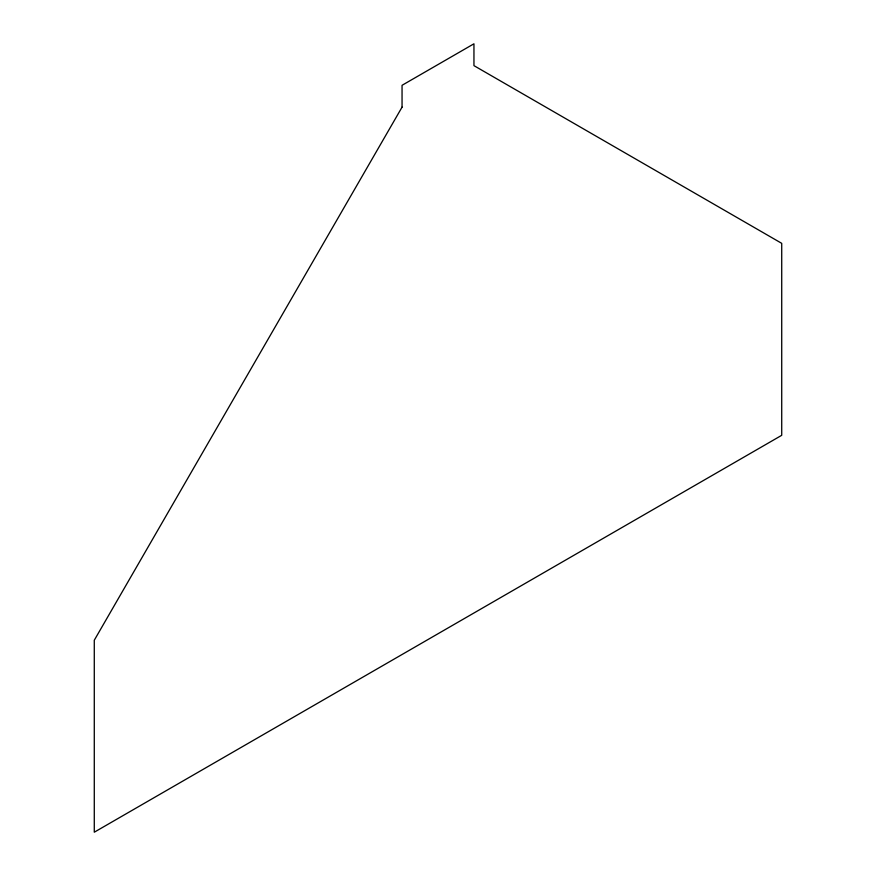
<?xml version="1.0" encoding="UTF-8"?>
<svg xmlns="http://www.w3.org/2000/svg" width="876" height="876" viewBox="0 0 876 876"><rect width="100%" height="100%" fill="white"/><g stroke="black" fill="none" stroke-linecap="round" stroke-linejoin="round"><path stroke-width="1.31" d="M402.051 107.146L94.279 640.236L94.279 832.2L781.72 435.306L781.72 243.342L473.949 65.645L473.949 43.8L402.051 85.3L402.051 107.146"/></g></svg>
